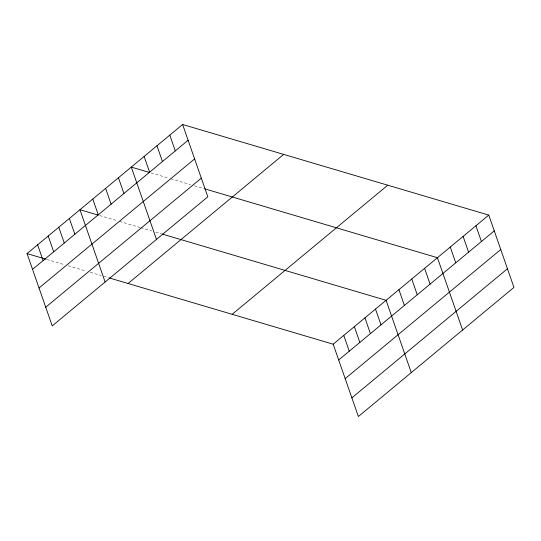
<?xml version="1.0" encoding="UTF-8"?>
<svg xmlns="http://www.w3.org/2000/svg" width="541" height="541" viewBox="0 0 541 541"><rect width="100%" height="100%" fill="white"/><g stroke="black" fill="none" stroke-linecap="round" stroke-linejoin="round"><path stroke-width="0.41" stroke-dasharray="2.71 2.03" d="M151.02 172.931L169.171 178.307M170.753 178.773L190.486 184.616M194.429 185.786L203.903 188.586M99.679 215.541L117.83 220.911M119.412 221.377L139.93 227.45M140.721 227.687L151.771 230.96M155.72 232.123L161.245 233.759M46.783 259.43L64.934 264.806M68.092 265.739L86.242 271.115M90.191 272.279L101.241 275.552M103.608 276.255L108.342 277.655"/><path stroke-width="0.81" d="M182.628 124.491L207.812 196.796L52.227 325.898L27.05 253.594L182.628 124.491L488.773 215.102L513.95 287.406L358.372 416.509L333.188 344.204L109.133 277.891M32.541 269.35L188.119 140.247M39.033 288.015L194.618 158.912M45.728 307.234L201.313 178.131M128.075 283.498L283.66 154.395M232.163 314.307L387.748 185.205M333.188 344.204L488.773 215.102M338.68 359.968L494.258 230.865M345.178 378.626L500.756 249.523M351.873 397.851L507.451 268.749M149.444 172.464L131.287 167.095L156.471 239.399M204.694 188.823L437.432 257.705L462.609 330.01M98.104 215.068L79.946 209.698L105.123 282.003M162.03 233.996L386.091 300.309L411.268 372.614M27.05 253.594L45.992 259.2M475.938 225.753L481.422 241.516M463.103 236.403L468.587 252.167M450.268 247.054L455.752 262.818M424.597 268.356L430.081 284.12M411.762 279.007L417.246 294.771M398.927 289.658L404.411 305.422M375.508 309.094L380.999 324.85M364.932 317.871L370.416 333.628M354.348 326.649L359.839 342.412M343.772 335.427L349.256 351.19M169.793 135.142L175.284 150.898M156.958 145.793L162.449 161.549M144.122 156.444L149.614 172.2M118.452 177.746L123.943 193.502M105.617 188.396L111.108 204.16M92.781 199.047L98.273 214.811M69.37 218.476L74.854 234.239M58.786 227.254L64.278 243.017M48.21 236.032L53.694 251.795M37.627 244.816L43.118 260.573"/></g></svg>
